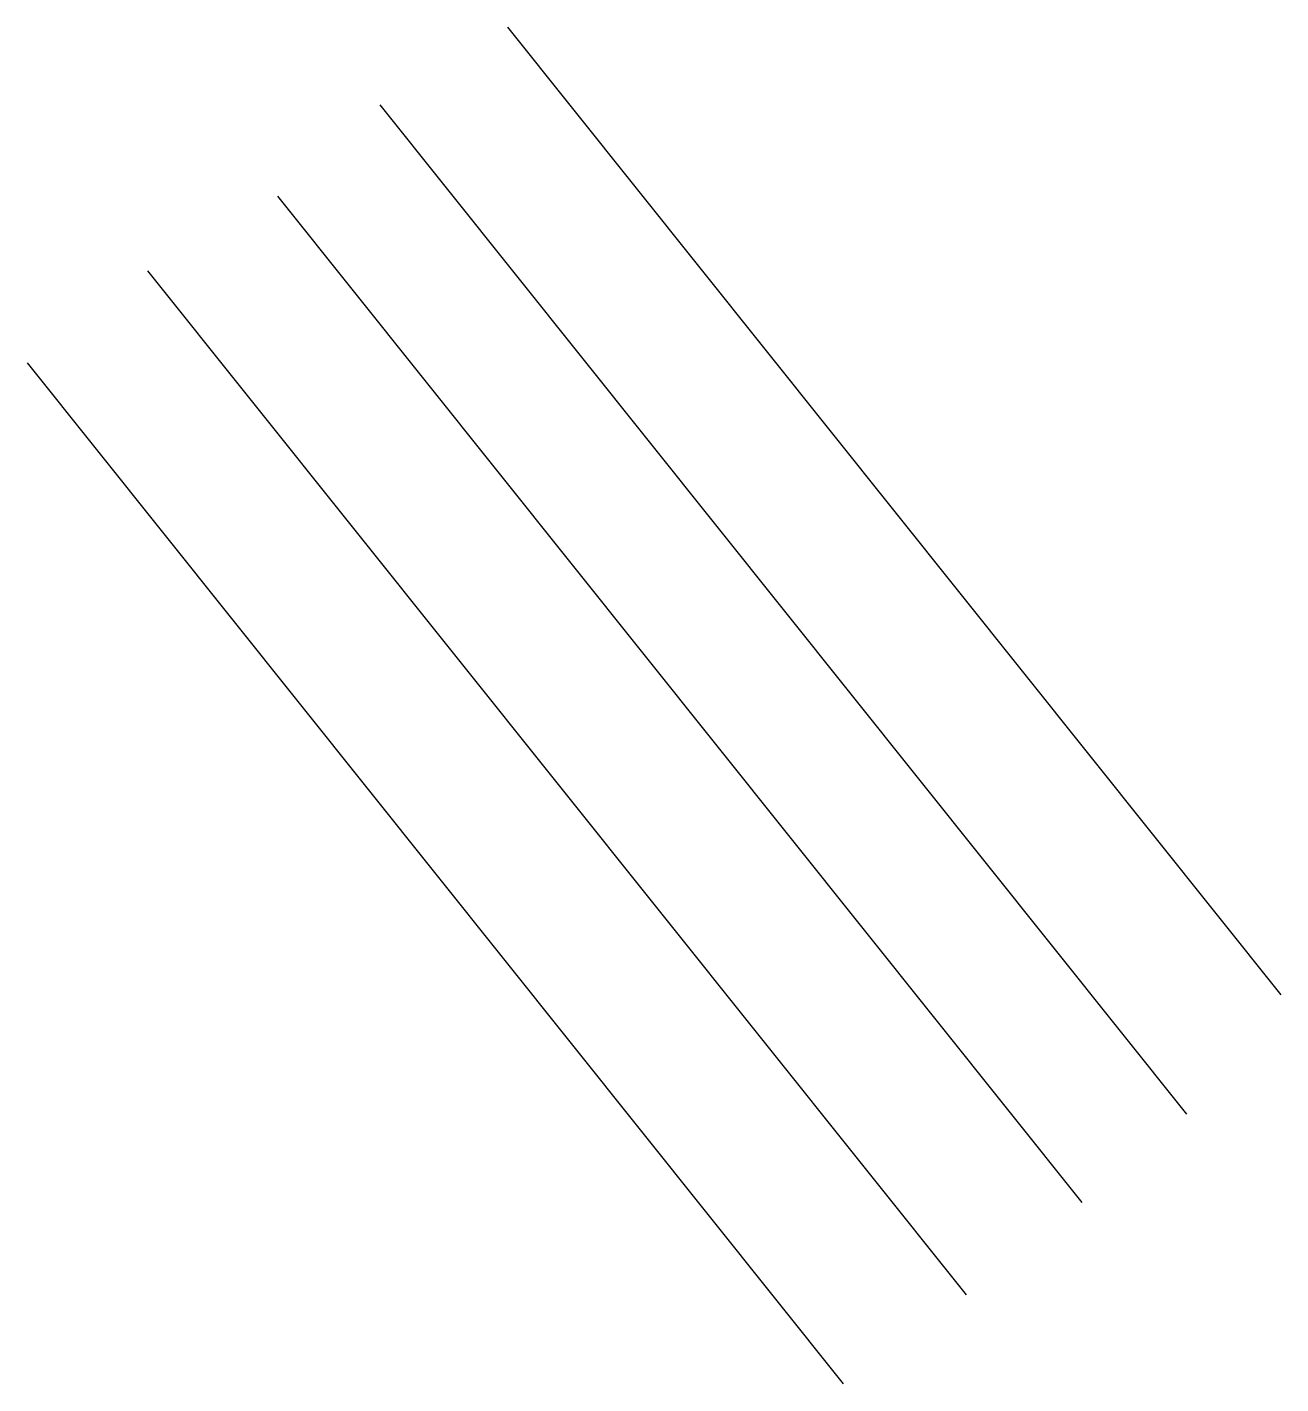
# Model space of a CAD drawing. Extents: x 69 to 289, y 611 to 849.
import ezdxf

# ---------------------------------------------------------------- set-up
doc = ezdxf.new("R2010")
doc.units = 0
doc.layers.get('0').update_dxf_attribs({"color": 140, "linetype": 'CONTINUOUS'})

msp = doc.modelspace()

# ---------------------------------------------------------------- linework, layer by layer
for p, q in [((153.08, 848.59), (288.74, 678.79)), ((130.69, 834.96), (272.18, 657.87)), ((112.77, 818.94), (253.84, 642.37)), ((89.96, 805.84), (233.53, 626.14)), ((68.83, 789.7), (211.98, 610.53))]:
    msp.add_line(p, q)

doc.saveas('drawing.dxf')
